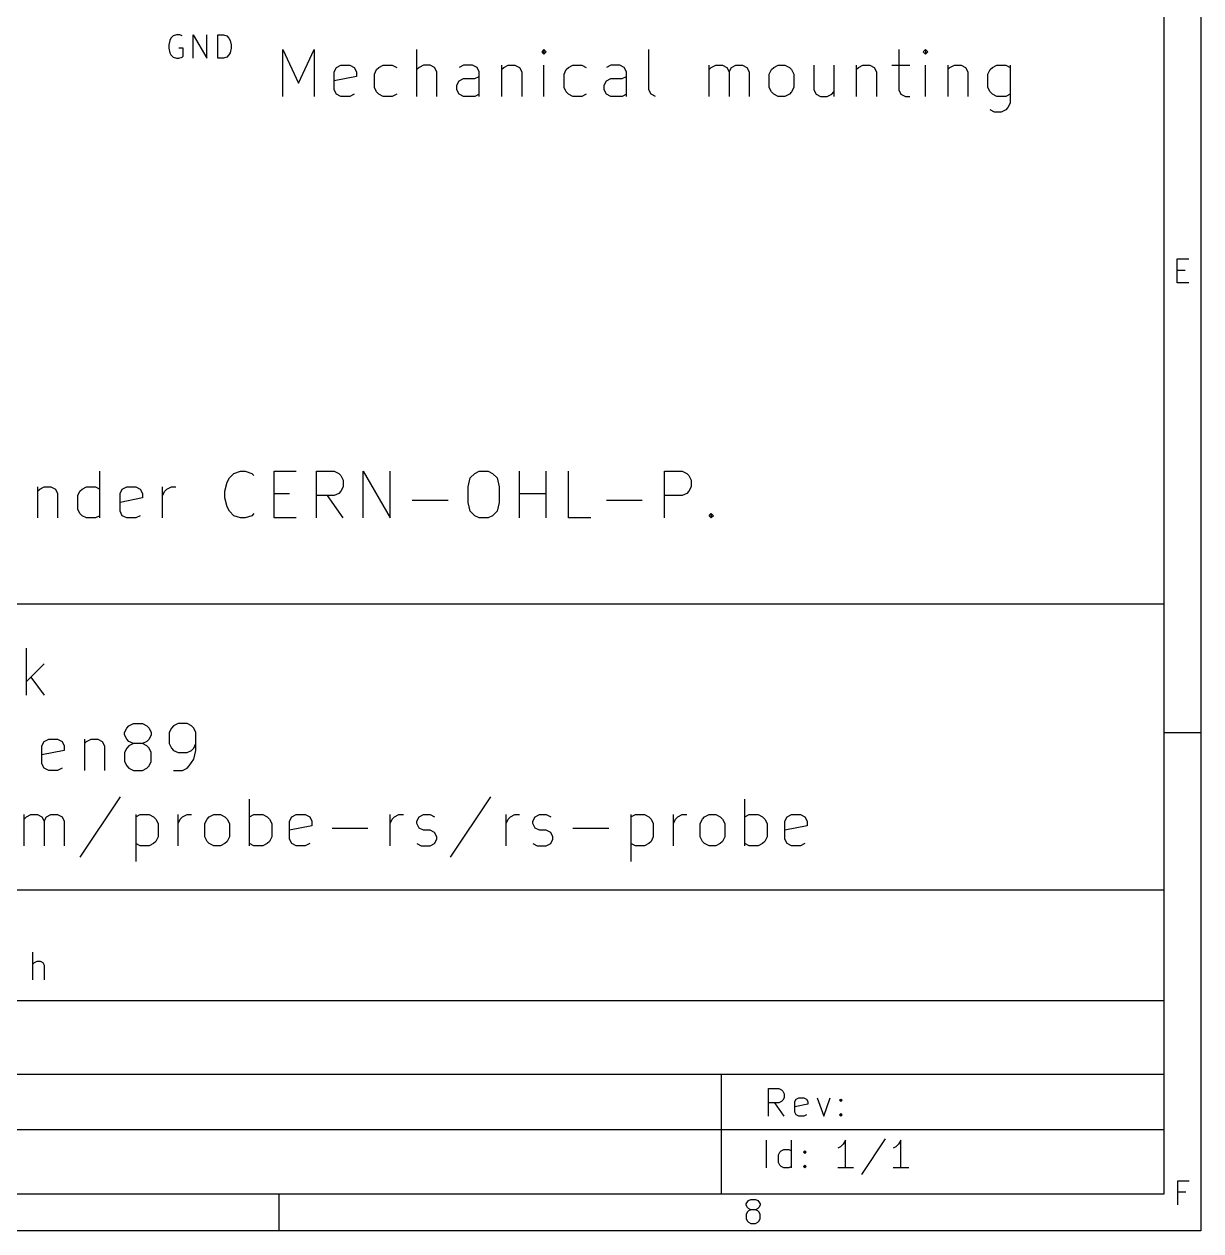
# Model space of a CAD drawing. Extents: x 0.4 to 16.1, y -11.3 to -0.4.
# Drawn here: x 13.63 to 16.141, y -11.299 to -8.723 of the extents above; entities that cross this region are included whole.
import ezdxf

# ---------------------------------------------------------------- set-up
doc = ezdxf.new("R2010")
doc.units = 0
doc.header["$MEASUREMENT"] = 0
for name, color, linetype in [('BLUE3', 171, 'CONTINUOUS'), ('CYAN2', 4, 'CONTINUOUS'), ('RED2', 1, 'CONTINUOUS')]:
    doc.layers.add(name, color=color, linetype=linetype)

msp = doc.modelspace()

# ---------------------------------------------------------------- linework, layer by layer
at = {"layer": 'BLUE3', "linetype": 'CONTINUOUS'}
for p, q in [((14.182, -8.8773), (14.182, -8.7773)), ((14.182, -8.7773), (14.2154, -8.8487)), ((14.2154, -8.8487), (14.2487, -8.7773)), ((14.2487, -8.7773), (14.2487, -8.8773)), ((14.4677, -8.8773), (14.4677, -8.7773)), ((14.7392, -8.7773), (14.7344, -8.782)), ((14.7344, -8.782), (14.7392, -8.7868)), ((14.7439, -8.782), (14.7392, -8.7773)), ((14.7392, -8.7773), (14.7392, -8.7868)), ((14.7392, -8.7868), (14.7439, -8.782)), ((14.963, -8.863), (14.963, -8.7773)), ((15.4963, -8.7773), (15.4963, -8.863)), ((15.5535, -8.7773), (15.5487, -8.782)), ((15.5487, -8.782), (15.5535, -8.7868)), ((15.5582, -8.782), (15.5535, -8.7773)), ((15.5535, -8.7773), (15.5535, -8.7868)), ((15.5535, -8.7868), (15.5582, -8.782)), ((14.2963, -8.8154), (14.3058, -8.8106)), ((14.3058, -8.8106), (14.3249, -8.8106)), ((14.3249, -8.8106), (14.3344, -8.8154)), ((14.3868, -8.8154), (14.3963, -8.8106)), ((14.3963, -8.8106), (14.4154, -8.8106)), ((14.4154, -8.8106), (14.4249, -8.8154)), ((14.482, -8.8106), (14.4725, -8.8154)), ((14.4963, -8.8106), (14.482, -8.8106)), ((14.5058, -8.8154), (14.4963, -8.8106)), ((14.5677, -8.8106), (14.5582, -8.8154)), ((14.5868, -8.8106), (14.5677, -8.8106)), ((14.5963, -8.8154), (14.5868, -8.8106)), ((14.6487, -8.8106), (14.6487, -8.8773)), ((14.6535, -8.8154), (14.663, -8.8106)), ((14.663, -8.8106), (14.6773, -8.8106)), ((14.6773, -8.8106), (14.6868, -8.8154)), ((14.7392, -8.8773), (14.7392, -8.8106)), ((14.7916, -8.8154), (14.8011, -8.8106)), ((14.8011, -8.8106), (14.8201, -8.8106)), ((14.8201, -8.8106), (14.8296, -8.8154)), ((14.882, -8.8106), (14.8725, -8.8154)), ((14.9011, -8.8106), (14.882, -8.8106)), ((14.9106, -8.8154), (14.9011, -8.8106)), ((15.0915, -8.8773), (15.0915, -8.8106)), ((15.0963, -8.8154), (15.1058, -8.8106)), ((15.1058, -8.8106), (15.1201, -8.8106)), ((15.1201, -8.8106), (15.1296, -8.8154)), ((15.1392, -8.8154), (15.1487, -8.8106)), ((15.1487, -8.8106), (15.163, -8.8106)), ((15.163, -8.8106), (15.1725, -8.8154)), ((15.2296, -8.8154), (15.2392, -8.8106)), ((15.2392, -8.8106), (15.2535, -8.8106)), ((15.2535, -8.8106), (15.263, -8.8154)), ((15.3154, -8.8106), (15.3154, -8.863)), ((15.3582, -8.8106), (15.3582, -8.8773)), ((15.4058, -8.8106), (15.4058, -8.8773)), ((15.4106, -8.8154), (15.4201, -8.8106)), ((15.4201, -8.8106), (15.4344, -8.8106)), ((15.4344, -8.8106), (15.4439, -8.8154)), ((15.482, -8.8106), (15.5201, -8.8106)), ((15.5535, -8.8773), (15.5535, -8.8106)), ((15.6011, -8.8106), (15.6011, -8.8773)), ((15.6058, -8.8154), (15.6154, -8.8106)), ((15.6154, -8.8106), (15.6296, -8.8106)), ((15.6296, -8.8106), (15.6392, -8.8154)), ((15.6963, -8.8154), (15.7058, -8.8106)), ((15.7058, -8.8106), (15.7249, -8.8106)), ((15.7249, -8.8106), (15.7344, -8.8154)), ((15.7344, -8.8106), (15.7344, -8.8916)), ((14.2916, -8.8249), (14.2963, -8.8154)), ((14.2916, -8.863), (14.2916, -8.8249)), ((14.3392, -8.8344), (14.2916, -8.8439)), ((14.3344, -8.8154), (14.3392, -8.8249)), ((14.3392, -8.8249), (14.3392, -8.8344)), ((14.3773, -8.8296), (14.382, -8.8201)), ((14.3773, -8.8582), (14.3773, -8.8296)), ((14.382, -8.8201), (14.3868, -8.8154)), ((14.4725, -8.8154), (14.4677, -8.8201)), ((14.5106, -8.8249), (14.5058, -8.8154)), ((14.5106, -8.8773), (14.5106, -8.8249)), ((14.5916, -8.8392), (14.6011, -8.8344)), ((14.6011, -8.8249), (14.5963, -8.8154)), ((14.6011, -8.8773), (14.6011, -8.8249)), ((14.6487, -8.8201), (14.6535, -8.8154)), ((14.6868, -8.8154), (14.6916, -8.8249)), ((14.6916, -8.8249), (14.6916, -8.8773)), ((14.782, -8.8296), (14.7868, -8.8201)), ((14.782, -8.8582), (14.782, -8.8296)), ((14.7868, -8.8201), (14.7916, -8.8154)), ((14.9058, -8.8392), (14.9154, -8.8344)), ((14.9154, -8.8249), (14.9106, -8.8154)), ((14.9154, -8.8773), (14.9154, -8.8249)), ((15.0915, -8.8201), (15.0963, -8.8154)), ((15.1296, -8.8154), (15.1344, -8.8249)), ((15.1344, -8.8249), (15.1392, -8.8154)), ((15.1344, -8.8249), (15.1344, -8.8773)), ((15.1725, -8.8154), (15.1773, -8.8249)), ((15.1773, -8.8249), (15.1773, -8.8773)), ((15.2201, -8.8296), (15.2249, -8.8201)), ((15.2201, -8.8582), (15.2201, -8.8296)), ((15.2249, -8.8201), (15.2296, -8.8154)), ((15.263, -8.8154), (15.2677, -8.8201)), ((15.2677, -8.8201), (15.2725, -8.8296)), ((15.2725, -8.8296), (15.2725, -8.8582)), ((15.4058, -8.8201), (15.4106, -8.8154)), ((15.4439, -8.8154), (15.4487, -8.8249)), ((15.4487, -8.8249), (15.4487, -8.8773)), ((15.6011, -8.8201), (15.6058, -8.8154)), ((15.6392, -8.8154), (15.6439, -8.8249)), ((15.6439, -8.8249), (15.6439, -8.8773)), ((15.6868, -8.8296), (15.6915, -8.8201)), ((15.6868, -8.8582), (15.6868, -8.8296)), ((15.6915, -8.8201), (15.6963, -8.8154)), ((14.382, -8.8677), (14.3773, -8.8582)), ((14.5535, -8.8535), (14.5582, -8.8439)), ((14.5535, -8.863), (14.5535, -8.8535)), ((14.5582, -8.8439), (14.5677, -8.8392)), ((14.5677, -8.8392), (14.5916, -8.8392)), ((14.7868, -8.8677), (14.782, -8.8582)), ((14.8677, -8.8535), (14.8725, -8.8439)), ((14.8677, -8.863), (14.8677, -8.8535)), ((14.8725, -8.8439), (14.882, -8.8392)), ((14.882, -8.8392), (14.9058, -8.8392)), ((15.2249, -8.8677), (15.2201, -8.8582)), ((15.2725, -8.8582), (15.2677, -8.8677)), ((15.6915, -8.8677), (15.6868, -8.8582)), ((14.2963, -8.8725), (14.2916, -8.863)), ((14.3058, -8.8773), (14.2963, -8.8725)), ((14.3249, -8.8773), (14.3058, -8.8773)), ((14.3344, -8.8725), (14.3249, -8.8773)), ((14.3868, -8.8725), (14.382, -8.8677)), ((14.3963, -8.8773), (14.3868, -8.8725)), ((14.4154, -8.8773), (14.3963, -8.8773)), ((14.4249, -8.8725), (14.4154, -8.8773)), ((14.5582, -8.8725), (14.5535, -8.863)), ((14.5677, -8.8773), (14.5582, -8.8725)), ((14.5916, -8.8773), (14.5677, -8.8773)), ((14.6011, -8.8725), (14.5916, -8.8773)), ((14.7916, -8.8725), (14.7868, -8.8677)), ((14.8011, -8.8773), (14.7916, -8.8725)), ((14.8201, -8.8773), (14.8011, -8.8773)), ((14.8296, -8.8725), (14.8201, -8.8773)), ((14.8725, -8.8725), (14.8677, -8.863)), ((14.882, -8.8773), (14.8725, -8.8725)), ((14.9058, -8.8773), (14.882, -8.8773)), ((14.9154, -8.8725), (14.9058, -8.8773)), ((14.9677, -8.8725), (14.963, -8.863)), ((14.9773, -8.8773), (14.9677, -8.8725)), ((15.2296, -8.8725), (15.2249, -8.8677)), ((15.2392, -8.8773), (15.2296, -8.8725)), ((15.2535, -8.8773), (15.2392, -8.8773)), ((15.263, -8.8725), (15.2535, -8.8773)), ((15.2677, -8.8677), (15.263, -8.8725)), ((15.3154, -8.863), (15.3201, -8.8725)), ((15.3201, -8.8725), (15.3296, -8.8773)), ((15.3296, -8.8773), (15.3439, -8.8773)), ((15.3439, -8.8773), (15.3535, -8.8725)), ((15.3535, -8.8725), (15.3582, -8.8677)), ((15.4963, -8.863), (15.5011, -8.8725)), ((15.5011, -8.8725), (15.5106, -8.8773)), ((15.5106, -8.8773), (15.5201, -8.8773)), ((15.6963, -8.8725), (15.6915, -8.8677)), ((15.7058, -8.8773), (15.6963, -8.8725)), ((15.7249, -8.8773), (15.7058, -8.8773)), ((15.7344, -8.8725), (15.7249, -8.8773)), ((15.7011, -8.9106), (15.6915, -8.9058)), ((15.7154, -8.9106), (15.7011, -8.9106)), ((15.7249, -8.9058), (15.7154, -8.9106)), ((15.7296, -8.9011), (15.7249, -8.9058)), ((15.7344, -8.8916), (15.7296, -8.9011)), ((13.7915, -9.7773), (13.7915, -9.6773)), ((14.0677, -9.6916), (14.0773, -9.682)), ((14.0773, -9.682), (14.0915, -9.6773)), ((14.0915, -9.6773), (14.1011, -9.6773)), ((14.1011, -9.6773), (14.1154, -9.682)), ((14.1154, -9.682), (14.1201, -9.6868)), ((14.163, -9.7773), (14.163, -9.6773)), ((14.163, -9.6773), (14.2106, -9.6773)), ((14.2534, -9.7773), (14.2534, -9.6773)), ((14.2534, -9.6773), (14.2915, -9.6773)), ((14.2915, -9.6773), (14.3011, -9.682)), ((14.3011, -9.682), (14.3058, -9.6868)), ((14.3058, -9.6868), (14.3106, -9.6963)), ((14.3534, -9.7773), (14.3534, -9.6773)), ((14.3534, -9.6773), (14.4106, -9.7773)), ((14.4106, -9.7773), (14.4106, -9.6773)), ((14.582, -9.6916), (14.5915, -9.682)), ((14.5915, -9.682), (14.6011, -9.6773)), ((14.6011, -9.6773), (14.6201, -9.6773)), ((14.6201, -9.6773), (14.6296, -9.682)), ((14.6296, -9.682), (14.6392, -9.6916)), ((14.6868, -9.7773), (14.6868, -9.6773)), ((14.7439, -9.7773), (14.7439, -9.6773)), ((14.7915, -9.7773), (14.7915, -9.6773)), ((14.9963, -9.7773), (14.9963, -9.6773)), ((14.9963, -9.6773), (15.0344, -9.6773)), ((15.0344, -9.6773), (15.0439, -9.682)), ((15.0439, -9.682), (15.0487, -9.6868)), ((15.0487, -9.6868), (15.0535, -9.6963)), ((13.6582, -9.7106), (13.6582, -9.7773)), ((13.663, -9.7154), (13.6725, -9.7106)), ((13.6725, -9.7106), (13.6868, -9.7106)), ((13.6868, -9.7106), (13.6963, -9.7154)), ((13.7534, -9.7154), (13.763, -9.7106)), ((13.763, -9.7106), (13.782, -9.7106)), ((13.782, -9.7106), (13.7915, -9.7154)), ((13.8392, -9.7154), (13.8487, -9.7106)), ((13.8487, -9.7106), (13.8677, -9.7106)), ((13.8677, -9.7106), (13.8773, -9.7154)), ((13.9249, -9.7773), (13.9249, -9.7106)), ((13.9344, -9.7154), (13.9439, -9.7106)), ((13.9439, -9.7106), (13.9534, -9.7106)), ((14.0582, -9.7201), (14.063, -9.7011)), ((14.063, -9.7011), (14.0677, -9.6916)), ((14.3106, -9.7106), (14.3058, -9.7201)), ((14.3106, -9.6963), (14.3106, -9.7106)), ((14.5773, -9.7106), (14.582, -9.6916)), ((14.5773, -9.7439), (14.5773, -9.7106)), ((14.6392, -9.6916), (14.6439, -9.7106)), ((14.6439, -9.7106), (14.6439, -9.7439)), ((15.0535, -9.7106), (15.0487, -9.7201)), ((15.0535, -9.6963), (15.0535, -9.7106)), ((13.6582, -9.7201), (13.663, -9.7154)), ((13.6963, -9.7154), (13.7011, -9.7249)), ((13.7011, -9.7249), (13.7011, -9.7773)), ((13.7439, -9.7296), (13.7487, -9.7201)), ((13.7439, -9.7582), (13.7439, -9.7296)), ((13.7487, -9.7201), (13.7534, -9.7154)), ((13.8344, -9.7249), (13.8392, -9.7154)), ((13.8344, -9.763), (13.8344, -9.7249)), ((13.882, -9.7344), (13.8344, -9.7439)), ((13.8773, -9.7154), (13.882, -9.7249)), ((13.882, -9.7249), (13.882, -9.7344)), ((13.9249, -9.7296), (13.9296, -9.7201)), ((13.9296, -9.7201), (13.9344, -9.7154)), ((14.0582, -9.7344), (14.0582, -9.7201)), ((14.063, -9.7535), (14.0582, -9.7344)), ((14.163, -9.7249), (14.1963, -9.7249)), ((14.2915, -9.7296), (14.2534, -9.7296)), ((14.3106, -9.7773), (14.2773, -9.7296)), ((14.3011, -9.7249), (14.2915, -9.7296)), ((14.3058, -9.7201), (14.3011, -9.7249)), ((14.6868, -9.7249), (14.7439, -9.7249)), ((15.0344, -9.7296), (14.9963, -9.7296)), ((15.0439, -9.7249), (15.0344, -9.7296)), ((15.0487, -9.7201), (15.0439, -9.7249)), ((13.7487, -9.7677), (13.7439, -9.7582)), ((13.8392, -9.7725), (13.8344, -9.763)), ((14.0677, -9.763), (14.063, -9.7535)), ((14.0773, -9.7725), (14.0677, -9.763)), ((14.4582, -9.7392), (14.5344, -9.7392)), ((14.582, -9.763), (14.5773, -9.7439)), ((14.5915, -9.7725), (14.582, -9.763)), ((14.6392, -9.763), (14.6296, -9.7725)), ((14.6439, -9.7439), (14.6392, -9.763)), ((14.8725, -9.7392), (14.9487, -9.7392)), ((13.7534, -9.7725), (13.7487, -9.7677)), ((13.763, -9.7773), (13.7534, -9.7725)), ((13.782, -9.7773), (13.763, -9.7773)), ((13.7915, -9.7725), (13.782, -9.7773)), ((13.8487, -9.7773), (13.8392, -9.7725)), ((13.8677, -9.7773), (13.8487, -9.7773)), ((13.8773, -9.7725), (13.8677, -9.7773)), ((14.0915, -9.7773), (14.0773, -9.7725)), ((14.1011, -9.7773), (14.0915, -9.7773)), ((14.1154, -9.7725), (14.1011, -9.7773)), ((14.1201, -9.7677), (14.1154, -9.7725)), ((14.2106, -9.7773), (14.163, -9.7773)), ((14.6011, -9.7773), (14.5915, -9.7725)), ((14.6201, -9.7773), (14.6011, -9.7773)), ((14.6296, -9.7725), (14.6201, -9.7773)), ((14.8392, -9.7773), (14.7915, -9.7773)), ((15.0916, -9.7725), (15.0963, -9.7677)), ((15.0963, -9.7773), (15.0916, -9.7725)), ((15.0963, -9.7677), (15.1011, -9.7725)), ((15.0963, -9.7677), (15.0963, -9.7773)), ((15.1011, -9.7725), (15.0963, -9.7773)), ((13.6344, -10.1553), (13.6344, -10.0553)), ((13.6725, -10.0886), (13.6344, -10.1267)), ((13.6439, -10.1172), (13.6725, -10.1553)), ((13.8439, -10.2353), (13.8487, -10.2258)), ((13.8487, -10.2258), (13.8534, -10.221)), ((13.8534, -10.221), (13.863, -10.2163)), ((13.863, -10.2163), (13.882, -10.2163)), ((13.882, -10.2163), (13.8915, -10.221)), ((13.8915, -10.221), (13.8963, -10.2258)), ((13.8963, -10.2258), (13.9011, -10.2353)), ((13.9439, -10.2258), (13.9392, -10.2353)), ((13.9487, -10.221), (13.9439, -10.2258)), ((13.9582, -10.2163), (13.9487, -10.221)), ((13.9773, -10.2163), (13.9582, -10.2163)), ((13.9868, -10.221), (13.9773, -10.2163)), ((13.9915, -10.2258), (13.9868, -10.221)), ((13.9963, -10.2353), (13.9915, -10.2258)), ((13.6725, -10.2544), (13.682, -10.2496)), ((13.682, -10.2496), (13.7011, -10.2496)), ((13.7011, -10.2496), (13.7106, -10.2544)), ((13.7582, -10.2496), (13.7582, -10.3163)), ((13.763, -10.2544), (13.7725, -10.2496)), ((13.7725, -10.2496), (13.7868, -10.2496)), ((13.7868, -10.2496), (13.7963, -10.2544)), ((13.8439, -10.2401), (13.8439, -10.2353)), ((13.8487, -10.2496), (13.8439, -10.2401)), ((13.8534, -10.2544), (13.8487, -10.2496)), ((13.8963, -10.2496), (13.8915, -10.2544)), ((13.9011, -10.2401), (13.8963, -10.2496)), ((13.9011, -10.2353), (13.9011, -10.2401)), ((13.9392, -10.2353), (13.9392, -10.2591)), ((13.9963, -10.2734), (13.9963, -10.2353)), ((13.6677, -10.2639), (13.6725, -10.2544)), ((13.6677, -10.302), (13.6677, -10.2639)), ((13.7154, -10.2734), (13.6677, -10.2829)), ((13.7106, -10.2544), (13.7154, -10.2639)), ((13.7154, -10.2639), (13.7154, -10.2734)), ((13.7582, -10.2591), (13.763, -10.2544)), ((13.7963, -10.2544), (13.8011, -10.2639)), ((13.8011, -10.2639), (13.8011, -10.3163)), ((13.8487, -10.2686), (13.8439, -10.2782)), ((13.8439, -10.2782), (13.8439, -10.2972)), ((13.8534, -10.2639), (13.8487, -10.2686)), ((13.863, -10.2591), (13.8534, -10.2544)), ((13.863, -10.2591), (13.8534, -10.2639)), ((13.882, -10.2591), (13.863, -10.2591)), ((13.8915, -10.2544), (13.882, -10.2591)), ((13.8915, -10.2639), (13.882, -10.2591)), ((13.8963, -10.2686), (13.8915, -10.2639)), ((13.9011, -10.2782), (13.8963, -10.2686)), ((13.9011, -10.2972), (13.9011, -10.2782)), ((13.9392, -10.2591), (13.9439, -10.2686)), ((13.9439, -10.2686), (13.9487, -10.2734)), ((13.9487, -10.2734), (13.9582, -10.2782)), ((13.9582, -10.2782), (13.9773, -10.2782)), ((13.9773, -10.2782), (13.9868, -10.2734)), ((13.9868, -10.2734), (13.9915, -10.2686)), ((13.9915, -10.2686), (13.9963, -10.2591)), ((13.9915, -10.2925), (13.9963, -10.2734)), ((13.6725, -10.3115), (13.6677, -10.302)), ((13.8439, -10.2972), (13.8487, -10.3067)), ((13.8963, -10.3067), (13.9011, -10.2972)), ((13.982, -10.3067), (13.9915, -10.2925)), ((13.682, -10.3163), (13.6725, -10.3115)), ((13.7011, -10.3163), (13.682, -10.3163)), ((13.7106, -10.3115), (13.7011, -10.3163)), ((13.8487, -10.3067), (13.8534, -10.3115)), ((13.8534, -10.3115), (13.863, -10.3163)), ((13.863, -10.3163), (13.882, -10.3163)), ((13.882, -10.3163), (13.8915, -10.3115)), ((13.8915, -10.3115), (13.8963, -10.3067)), ((13.9487, -10.3163), (13.9677, -10.3163)), ((13.9677, -10.3163), (13.9773, -10.3115)), ((13.9773, -10.3115), (13.982, -10.3067)), ((13.8344, -10.3725), (13.7487, -10.5011)), ((14.1106, -10.4773), (14.1106, -10.3773)), ((14.6249, -10.3725), (14.5392, -10.5011)), ((15.1677, -10.4773), (15.1677, -10.3773)), ((13.6296, -10.4773), (13.6296, -10.4106)), ((13.6296, -10.4201), (13.6344, -10.4154)), ((13.6344, -10.4154), (13.6439, -10.4106)), ((13.6439, -10.4106), (13.6582, -10.4106)), ((13.6582, -10.4106), (13.6677, -10.4154)), ((13.6677, -10.4154), (13.6725, -10.4249)), ((13.6725, -10.4249), (13.6773, -10.4154)), ((13.6725, -10.4249), (13.6725, -10.4773)), ((13.6773, -10.4154), (13.6868, -10.4106)), ((13.6868, -10.4106), (13.7011, -10.4106)), ((13.7011, -10.4106), (13.7106, -10.4154)), ((13.7106, -10.4154), (13.7154, -10.4249)), ((13.7154, -10.4249), (13.7154, -10.4773)), ((13.8677, -10.4106), (13.8677, -10.5106)), ((13.8677, -10.4154), (13.8773, -10.4106)), ((13.8773, -10.4106), (13.8963, -10.4106)), ((13.8963, -10.4106), (13.9058, -10.4154)), ((13.9058, -10.4154), (13.9106, -10.4201)), ((13.9106, -10.4201), (13.9154, -10.4296)), ((13.9154, -10.4296), (13.9154, -10.4582)), ((13.9582, -10.4773), (13.9582, -10.4106)), ((13.9582, -10.4296), (13.963, -10.4201)), ((13.963, -10.4201), (13.9677, -10.4154)), ((13.9677, -10.4154), (13.9773, -10.4106)), ((13.9773, -10.4106), (13.9868, -10.4106)), ((14.0154, -10.4296), (14.0201, -10.4201)), ((14.0154, -10.4582), (14.0154, -10.4296)), ((14.0201, -10.4201), (14.0249, -10.4154)), ((14.0249, -10.4154), (14.0344, -10.4106)), ((14.0344, -10.4106), (14.0487, -10.4106)), ((14.0487, -10.4106), (14.0582, -10.4154)), ((14.0582, -10.4154), (14.063, -10.4201)), ((14.063, -10.4201), (14.0677, -10.4296)), ((14.0677, -10.4296), (14.0677, -10.4582)), ((14.1106, -10.4154), (14.1201, -10.4106)), ((14.1201, -10.4106), (14.1392, -10.4106)), ((14.1392, -10.4106), (14.1487, -10.4154)), ((14.1487, -10.4154), (14.1535, -10.4201)), ((14.1535, -10.4201), (14.1582, -10.4296)), ((14.1582, -10.4296), (14.1582, -10.4582)), ((14.1963, -10.4249), (14.2011, -10.4154)), ((14.1963, -10.463), (14.1963, -10.4249)), ((14.2439, -10.4344), (14.1963, -10.4439)), ((14.2011, -10.4154), (14.2106, -10.4106)), ((14.2106, -10.4106), (14.2296, -10.4106)), ((14.2296, -10.4106), (14.2392, -10.4154)), ((14.2392, -10.4154), (14.2439, -10.4249)), ((14.2439, -10.4249), (14.2439, -10.4344)), ((14.4106, -10.4773), (14.4106, -10.4106)), ((14.4106, -10.4296), (14.4154, -10.4201)), ((14.4154, -10.4201), (14.4201, -10.4154)), ((14.4201, -10.4154), (14.4296, -10.4106)), ((14.4296, -10.4106), (14.4392, -10.4106)), ((14.4677, -10.4249), (14.4725, -10.4154)), ((14.4677, -10.4296), (14.4677, -10.4249)), ((14.4725, -10.4392), (14.4677, -10.4296)), ((14.4725, -10.4154), (14.482, -10.4106)), ((14.482, -10.4106), (14.4963, -10.4106)), ((14.4963, -10.4106), (14.5058, -10.4154)), ((14.6582, -10.4773), (14.6582, -10.4106)), ((14.6582, -10.4296), (14.663, -10.4201)), ((14.663, -10.4201), (14.6677, -10.4154)), ((14.6677, -10.4154), (14.6773, -10.4106)), ((14.6773, -10.4106), (14.6868, -10.4106)), ((14.7154, -10.4249), (14.7201, -10.4154)), ((14.7154, -10.4296), (14.7154, -10.4249)), ((14.7201, -10.4392), (14.7154, -10.4296)), ((14.7201, -10.4154), (14.7296, -10.4106)), ((14.7296, -10.4106), (14.7439, -10.4106)), ((14.7439, -10.4106), (14.7535, -10.4154)), ((14.9249, -10.4106), (14.9249, -10.5106)), ((14.9249, -10.4154), (14.9344, -10.4106)), ((14.9344, -10.4106), (14.9535, -10.4106)), ((14.9535, -10.4106), (14.963, -10.4154)), ((14.963, -10.4154), (14.9677, -10.4201)), ((14.9677, -10.4201), (14.9725, -10.4296)), ((14.9725, -10.4296), (14.9725, -10.4582)), ((15.0154, -10.4773), (15.0154, -10.4106)), ((15.0154, -10.4296), (15.0201, -10.4201)), ((15.0201, -10.4201), (15.0249, -10.4154)), ((15.0249, -10.4154), (15.0344, -10.4106)), ((15.0344, -10.4106), (15.0439, -10.4106)), ((15.0725, -10.4296), (15.0773, -10.4201)), ((15.0725, -10.4582), (15.0725, -10.4296)), ((15.0773, -10.4201), (15.082, -10.4154)), ((15.082, -10.4154), (15.0916, -10.4106)), ((15.0916, -10.4106), (15.1058, -10.4106)), ((15.1058, -10.4106), (15.1154, -10.4154)), ((15.1154, -10.4154), (15.1201, -10.4201)), ((15.1201, -10.4201), (15.1249, -10.4296)), ((15.1249, -10.4296), (15.1249, -10.4582)), ((15.1677, -10.4154), (15.1773, -10.4106)), ((15.1773, -10.4106), (15.1963, -10.4106)), ((15.1963, -10.4106), (15.2058, -10.4154)), ((15.2058, -10.4154), (15.2106, -10.4201)), ((15.2106, -10.4201), (15.2154, -10.4296)), ((15.2154, -10.4296), (15.2154, -10.4582)), ((15.2535, -10.4249), (15.2582, -10.4154)), ((15.2535, -10.463), (15.2535, -10.4249)), ((15.3011, -10.4344), (15.2535, -10.4439)), ((15.2582, -10.4154), (15.2677, -10.4106)), ((15.2677, -10.4106), (15.2868, -10.4106)), ((15.2868, -10.4106), (15.2963, -10.4154)), ((15.2963, -10.4154), (15.3011, -10.4249)), ((15.3011, -10.4249), (15.3011, -10.4344)), ((13.9154, -10.4582), (13.9106, -10.4677)), ((14.0201, -10.4677), (14.0154, -10.4582)), ((14.0677, -10.4582), (14.063, -10.4677)), ((14.1582, -10.4582), (14.1535, -10.4677)), ((14.2868, -10.4392), (14.363, -10.4392)), ((14.482, -10.4439), (14.4725, -10.4392)), ((14.4963, -10.4439), (14.482, -10.4439)), ((14.5058, -10.4487), (14.4963, -10.4439)), ((14.5106, -10.4582), (14.5058, -10.4487)), ((14.5106, -10.463), (14.5106, -10.4582)), ((14.7296, -10.4439), (14.7201, -10.4392)), ((14.7439, -10.4439), (14.7296, -10.4439)), ((14.7535, -10.4487), (14.7439, -10.4439)), ((14.7582, -10.4582), (14.7535, -10.4487)), ((14.7582, -10.463), (14.7582, -10.4582)), ((14.8011, -10.4392), (14.8773, -10.4392)), ((14.9725, -10.4582), (14.9677, -10.4677)), ((15.0773, -10.4677), (15.0725, -10.4582)), ((15.1249, -10.4582), (15.1201, -10.4677)), ((15.2154, -10.4582), (15.2106, -10.4677)), ((13.8773, -10.4773), (13.8677, -10.4725)), ((13.8963, -10.4773), (13.8773, -10.4773)), ((13.9058, -10.4725), (13.8963, -10.4773)), ((13.9106, -10.4677), (13.9058, -10.4725)), ((14.0249, -10.4725), (14.0201, -10.4677)), ((14.0344, -10.4773), (14.0249, -10.4725)), ((14.0487, -10.4773), (14.0344, -10.4773)), ((14.0582, -10.4725), (14.0487, -10.4773)), ((14.063, -10.4677), (14.0582, -10.4725)), ((14.1201, -10.4773), (14.1106, -10.4725)), ((14.1392, -10.4773), (14.1201, -10.4773)), ((14.1487, -10.4725), (14.1392, -10.4773)), ((14.1535, -10.4677), (14.1487, -10.4725)), ((14.2011, -10.4725), (14.1963, -10.463)), ((14.2106, -10.4773), (14.2011, -10.4725)), ((14.2296, -10.4773), (14.2106, -10.4773)), ((14.2392, -10.4725), (14.2296, -10.4773)), ((14.4677, -10.4725), (14.4773, -10.4773)), ((14.4773, -10.4773), (14.4963, -10.4773)), ((14.4963, -10.4773), (14.5058, -10.4725)), ((14.5058, -10.4725), (14.5106, -10.463)), ((14.7154, -10.4725), (14.7249, -10.4773)), ((14.7249, -10.4773), (14.7439, -10.4773)), ((14.7439, -10.4773), (14.7535, -10.4725)), ((14.7535, -10.4725), (14.7582, -10.463)), ((14.9344, -10.4773), (14.9249, -10.4725)), ((14.9535, -10.4773), (14.9344, -10.4773)), ((14.963, -10.4725), (14.9535, -10.4773)), ((14.9677, -10.4677), (14.963, -10.4725)), ((15.082, -10.4725), (15.0773, -10.4677)), ((15.0916, -10.4773), (15.082, -10.4725)), ((15.1058, -10.4773), (15.0916, -10.4773)), ((15.1154, -10.4725), (15.1058, -10.4773)), ((15.1201, -10.4677), (15.1154, -10.4725)), ((15.1773, -10.4773), (15.1677, -10.4725)), ((15.1963, -10.4773), (15.1773, -10.4773)), ((15.2058, -10.4725), (15.1963, -10.4773)), ((15.2106, -10.4677), (15.2058, -10.4725)), ((15.2582, -10.4725), (15.2535, -10.463)), ((15.2677, -10.4773), (15.2582, -10.4725)), ((15.2868, -10.4773), (15.2677, -10.4773)), ((15.2963, -10.4725), (15.2868, -10.4773))]:
    msp.add_line(p, q, dxfattribs=at)
at = {"layer": 'CYAN2', "linetype": 'CONTINUOUS'}
for p, q in [((13.9407, -8.7577), (13.9383, -8.7672)), ((13.9431, -8.7529), (13.9407, -8.7577)), ((13.9479, -8.7482), (13.9431, -8.7529)), ((13.955, -8.7458), (13.9479, -8.7482)), ((13.9621, -8.7458), (13.955, -8.7458)), ((13.9669, -8.7482), (13.9621, -8.7458)), ((13.9907, -8.7958), (13.9907, -8.7458)), ((13.9907, -8.7458), (14.0193, -8.7958)), ((14.0193, -8.7958), (14.0193, -8.7458)), ((14.0431, -8.7958), (14.0431, -8.7458)), ((14.0431, -8.7458), (14.055, -8.7458)), ((14.055, -8.7458), (14.0621, -8.7482)), ((14.0621, -8.7482), (14.0669, -8.7529)), ((14.0669, -8.7529), (14.0693, -8.7577)), ((14.0693, -8.7577), (14.0717, -8.7672)), ((13.9383, -8.7672), (13.9383, -8.7744)), ((13.9383, -8.7744), (13.9407, -8.7839)), ((13.9407, -8.7839), (13.9431, -8.7887)), ((13.9693, -8.7744), (13.9598, -8.7744)), ((13.9693, -8.791), (13.9693, -8.7744)), ((14.0693, -8.7839), (14.0669, -8.7887)), ((14.0717, -8.7744), (14.0693, -8.7839)), ((14.0717, -8.7672), (14.0717, -8.7744)), ((13.9431, -8.7887), (13.9479, -8.7934)), ((13.9479, -8.7934), (13.955, -8.7958)), ((13.955, -8.7958), (13.9598, -8.7958)), ((13.9598, -8.7958), (13.9669, -8.7934)), ((13.9669, -8.7934), (13.9693, -8.791)), ((14.055, -8.7958), (14.0431, -8.7958)), ((14.0621, -8.7934), (14.055, -8.7958)), ((14.0669, -8.7887), (14.0621, -8.7934))]:
    msp.add_line(p, q, dxfattribs=at)
at = {"layer": 'RED2', "linetype": 'CONTINUOUS'}
for p, q in [((16.1413, -0.3937), (16.1413, -11.2993)), ((16.0626, -0.4724), (16.0626, -11.2206)), ((16.091, -9.2753), (16.091, -9.2242)), ((16.091, -9.2242), (16.1153, -9.2242)), ((16.091, -9.2485), (16.108, -9.2485)), ((16.1153, -9.2753), (16.091, -9.2753)), ((11.8106, -9.9607), (16.0626, -9.9607)), ((16.0626, -9.9607), (16.0626, -11.2206)), ((16.1413, -10.2362), (16.0626, -10.2362)), ((11.8106, -10.571), (16.0626, -10.571)), ((13.648, -10.7633), (13.648, -10.7043)), ((13.6508, -10.7268), (13.648, -10.7296)), ((13.6564, -10.7239), (13.6508, -10.7268)), ((13.6649, -10.7239), (13.6564, -10.7239)), ((13.6705, -10.7268), (13.6649, -10.7239)), ((13.6733, -10.7324), (13.6705, -10.7268)), ((13.6733, -10.7633), (13.6733, -10.7324)), ((11.8106, -10.8072), (16.0626, -10.8072)), ((11.8106, -10.9647), (16.0626, -10.9647)), ((15.1177, -10.9647), (15.1177, -11.2206)), ((15.2182, -11.0544), (15.2182, -10.9953)), ((15.2182, -10.9953), (15.2407, -10.9953)), ((15.2407, -10.9953), (15.2464, -10.9981)), ((15.2464, -10.9981), (15.2492, -11.0009)), ((15.2492, -11.0009), (15.252, -11.0065)), ((15.2407, -11.0262), (15.2182, -11.0262)), ((15.252, -11.0544), (15.2323, -11.0262)), ((15.2464, -11.0234), (15.2407, -11.0262)), ((15.2492, -11.0206), (15.2464, -11.0234)), ((15.252, -11.015), (15.2492, -11.0206)), ((15.252, -11.0065), (15.252, -11.015)), ((15.2745, -11.0234), (15.2773, -11.0178)), ((15.2745, -11.0459), (15.2745, -11.0234)), ((15.2773, -11.0178), (15.2829, -11.015)), ((15.2829, -11.015), (15.2942, -11.015)), ((15.2942, -11.015), (15.2998, -11.0178)), ((15.2998, -11.0178), (15.3026, -11.0234)), ((15.3026, -11.0234), (15.3026, -11.029)), ((15.3223, -11.015), (15.3364, -11.0544)), ((15.3364, -11.0544), (15.3504, -11.015)), ((15.3701, -11.0206), (15.3729, -11.0178)), ((15.3729, -11.0234), (15.3701, -11.0206)), ((15.3729, -11.0178), (15.3757, -11.0206)), ((15.3729, -11.0178), (15.3729, -11.0234)), ((15.3757, -11.0206), (15.3729, -11.0234)), ((15.3026, -11.029), (15.2745, -11.0347)), ((15.2773, -11.0515), (15.2745, -11.0459)), ((15.2829, -11.0544), (15.2773, -11.0515)), ((15.2998, -11.0515), (15.2942, -11.0544)), ((15.3701, -11.0515), (15.3729, -11.0487)), ((15.3729, -11.0544), (15.3701, -11.0515)), ((15.3729, -11.0487), (15.3757, -11.0515)), ((15.3729, -11.0487), (15.3729, -11.0544)), ((15.3757, -11.0515), (15.3729, -11.0544)), ((15.2942, -11.0544), (15.2829, -11.0544)), ((11.8106, -11.0828), (16.0626, -11.0828)), ((15.4675, -11.103), (15.4168, -11.179)), ((15.2144, -11.1649), (15.2144, -11.1058)), ((15.2425, -11.1311), (15.2453, -11.1283)), ((15.2453, -11.1283), (15.2509, -11.1255)), ((15.2509, -11.1255), (15.2622, -11.1255)), ((15.2622, -11.1255), (15.2678, -11.1283)), ((15.2678, -11.1649), (15.2678, -11.1058)), ((15.2931, -11.1311), (15.2959, -11.1283)), ((15.2959, -11.1283), (15.2987, -11.1311)), ((15.2959, -11.1283), (15.2959, -11.134)), ((15.3718, -11.1199), (15.3662, -11.1227)), ((15.3775, -11.1143), (15.3718, -11.1199)), ((15.3831, -11.1058), (15.3775, -11.1143)), ((15.3831, -11.1649), (15.3831, -11.1058)), ((15.4899, -11.1199), (15.4843, -11.1227)), ((15.4956, -11.1143), (15.4899, -11.1199)), ((15.5012, -11.1058), (15.4956, -11.1143)), ((15.5012, -11.1649), (15.5012, -11.1058)), ((15.2397, -11.1368), (15.2425, -11.1311)), ((15.2397, -11.1536), (15.2397, -11.1368)), ((15.2425, -11.1593), (15.2397, -11.1536)), ((15.2959, -11.134), (15.2931, -11.1311)), ((15.2987, -11.1311), (15.2959, -11.134)), ((15.2453, -11.1621), (15.2425, -11.1593)), ((15.2509, -11.1649), (15.2453, -11.1621)), ((15.2622, -11.1649), (15.2509, -11.1649)), ((15.2678, -11.1621), (15.2622, -11.1649)), ((15.2931, -11.1621), (15.2959, -11.1593)), ((15.2959, -11.1649), (15.2931, -11.1621)), ((15.2959, -11.1593), (15.2987, -11.1621)), ((15.2959, -11.1593), (15.2959, -11.1649)), ((15.2987, -11.1621), (15.2959, -11.1649)), ((15.4, -11.1649), (15.3662, -11.1649)), ((15.5181, -11.1649), (15.4843, -11.1649)), ((16.0922, -11.2438), (16.0922, -11.1927)), ((16.0922, -11.1927), (16.1166, -11.1927)), ((16.0626, -11.2206), (0.4724, -11.2206)), ((16.0626, -11.2206), (11.8106, -11.2206)), ((14.1732, -11.2206), (14.1732, -11.2993)), ((15.176, -11.2346), (15.1809, -11.2321)), ((15.1809, -11.2321), (15.1906, -11.2321)), ((15.1906, -11.2321), (15.1955, -11.2346)), ((16.1092, -11.217), (16.0922, -11.217)), ((15.1711, -11.2419), (15.1735, -11.237)), ((15.1711, -11.2443), (15.1711, -11.2419)), ((15.1735, -11.2492), (15.1711, -11.2443)), ((15.1735, -11.237), (15.176, -11.2346)), ((15.176, -11.2516), (15.1735, -11.2492)), ((15.176, -11.2565), (15.1735, -11.2589)), ((15.1809, -11.2541), (15.176, -11.2516)), ((15.1809, -11.2541), (15.176, -11.2565)), ((15.1906, -11.2541), (15.1809, -11.2541)), ((15.1955, -11.2516), (15.1906, -11.2541)), ((15.1955, -11.2565), (15.1906, -11.2541)), ((15.1955, -11.2346), (15.1979, -11.237)), ((15.1979, -11.2492), (15.1955, -11.2516)), ((15.1979, -11.2589), (15.1955, -11.2565)), ((15.1979, -11.237), (15.2004, -11.2419)), ((15.2004, -11.2443), (15.1979, -11.2492)), ((15.2004, -11.2419), (15.2004, -11.2443)), ((15.1735, -11.2589), (15.1711, -11.2638)), ((15.1711, -11.2638), (15.1711, -11.2736)), ((15.1711, -11.2736), (15.1735, -11.2784)), ((15.1735, -11.2784), (15.176, -11.2809)), ((15.176, -11.2809), (15.1809, -11.2833)), ((15.1809, -11.2833), (15.1906, -11.2833)), ((15.1906, -11.2833), (15.1955, -11.2809)), ((15.1955, -11.2809), (15.1979, -11.2784)), ((15.2004, -11.2638), (15.1979, -11.2589)), ((15.1979, -11.2784), (15.2004, -11.2736)), ((15.2004, -11.2736), (15.2004, -11.2638)), ((16.1413, -11.2993), (0.3937, -11.2993))]:
    msp.add_line(p, q, dxfattribs=at)

doc.saveas('drawing.dxf')
